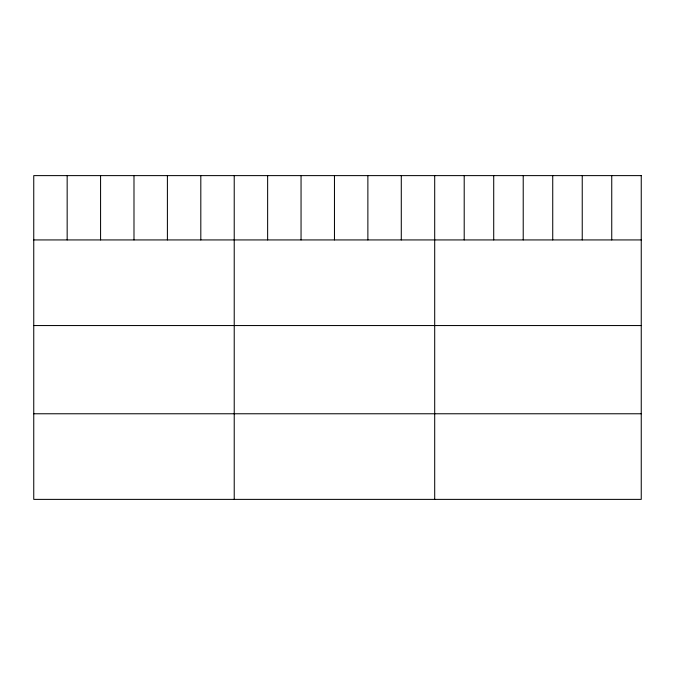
<?xml version="1.0" encoding="UTF-8"?>
<svg xmlns="http://www.w3.org/2000/svg" width="675" height="675" viewBox="0 0 675 675"><rect width="100%" height="100%" fill="white"/><g stroke="black" fill="none" stroke-linecap="round" stroke-linejoin="round"><path stroke-width="1.01" d="M33.75 239.929L641.25 239.929M33.75 325.552L641.25 325.552M33.75 413.767L641.25 413.767M611.744 175.618L611.744 239.929M582.238 175.618L582.238 239.929M552.732 175.618L552.732 239.929M523.218 175.618L523.218 239.929M493.712 175.618L493.712 239.929M464.206 175.618L464.206 239.929M434.7 175.618L434.7 499.382M401.288 175.618L401.288 239.929M367.875 175.618L367.875 239.929M334.462 175.618L334.462 239.929M301.05 175.618L301.05 239.929M267.637 175.618L267.637 239.929M234.225 175.618L234.225 499.382M200.812 175.618L200.812 239.929M167.4 175.618L167.4 239.929M133.988 175.618L133.988 239.929M100.575 175.618L100.575 239.929M67.162 175.618L67.162 239.929M641.25 175.618L33.75 175.618L33.75 499.382L641.25 499.382L641.25 175.618"/></g></svg>
